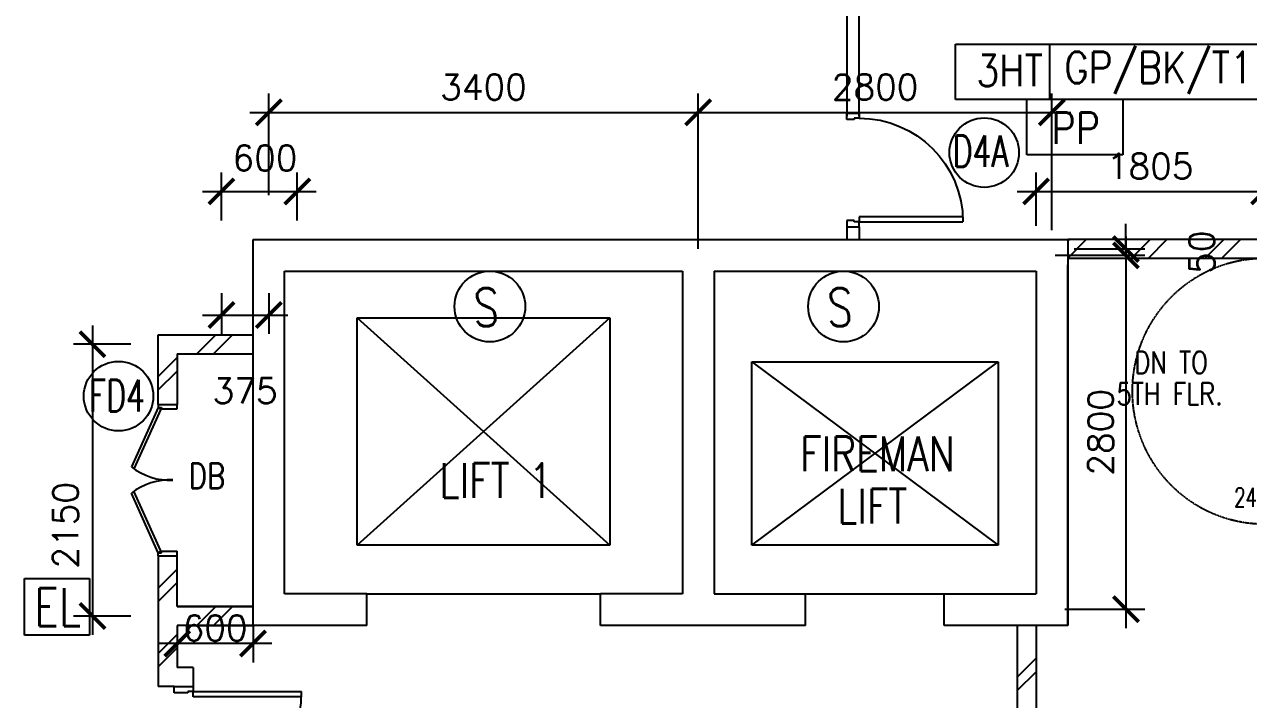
# Model space of a CAD drawing. Extents: x 2332957 to 2465864, y -1012926 to -914299.
# Drawn here: x 2358724 to 2368414, y -966302 to -960961 of the extents above; entities that cross this region are included whole.
import ezdxf
from ezdxf.enums import TextEntityAlignment as Align

# ---------------------------------------------------------------- set-up
doc = ezdxf.new("R2010")
doc.units = 0
doc.header["$LTSCALE"] = 15
doc.header["$MEASUREMENT"] = 0
doc.header["$PDMODE"] = 34
doc.linetypes.add('HIDDEN', pattern=[0.375, 0.25, -0.125])
doc.layers.get('0').update_dxf_attribs({"linetype": 'CONTINUOUS'})
doc.layers.get('DEFPOINTS').update_dxf_attribs({"linetype": 'CONTINUOUS'})
for name, color, linetype in [('-EL & K', 10, 'CONTINUOUS'), ('-FF', 240, 'CONTINUOUS'), ('DIM', 7, 'CONTINUOUS'), ('DOOR', 5, 'CONTINUOUS'), ('DR', 7, 'CONTINUOUS'), ('DR-T', 7, 'CONTINUOUS'), ('FITT', 5, 'CONTINUOUS'), ('hatch', 7, 'CONTINUOUS'), ('LEG-T', 7, 'CONTINUOUS'), ('stair', 7, 'CONTINUOUS'), ('T25', 7, 'CONTINUOUS'), ('WALL', 2, 'CONTINUOUS')]:
    doc.layers.add(name, color=color, linetype=linetype)
doc.styles.add('E', font='ROMANS.SHX', dxfattribs={"width": 0.9})
doc.styles.add('ROMANS', font='romans')
doc.styles.get("Standard").update_dxf_attribs({"font": 'ROMANS.SHX'})
doc.dimstyles.new('STANDARD$0', dxfattribs={"dimscale": 0, "dimtxt": 8, "dimasz": 6, "dimexe": 1, "dimexo": 1, "dimgap": 3, "dimtad": 1, "dimdec": 0, "dimlfac": -1, "dimrnd": 1, "dimzin": 0, "dimdsep": 46, "dimtxsty": 'Standard', "dimcen": 0, "dimclrd": 5, "dimclre": 250, "dimadec": 0, "dimazin": 0, "dimtfac": 1, "dimtdec": 4, "dimtofl": 0, "dimtmove": 0, "dimatfit": 3, "dimfxl": 1, "dimtolj": 1, "dimtzin": 0, "dimarcsym": 0})

# ---------------------------------------------------------------- blocks, each defined once
blk = doc.blocks.new('_ARCHTICK')
at = {"color": 0, "linetype": 'ByBlock', "const_width": 0.15}
blk.add_lwpolyline([(-0.5, -0.5), (0.5, 0.5)], dxfattribs=at)
blk = doc.blocks.new('*D237')
at = {"layer": 'DEFPOINTS', "color": 0, "transparency": 16777216}
for p in [(2368537.9, -962282.4), (2366732.9, -962703.2), (2368537.9, -962703.2)]:
    blk.add_point(p, dxfattribs=at)
at = {"layer": 'DIM', "color": 7, "lineweight": -2, "transparency": 16777216}
for p, q in [((2366732.9, -962553.2), (2366732.9, -962132.4)), ((2368537.9, -962553.2), (2368537.9, -962132.4)), ((2366582.9, -962282.4), (2368687.9, -962282.4))]:
    blk.add_line(p, q, dxfattribs=at)
at = {"layer": 'DIM', "color": 7, "lineweight": -2, "transparency": 16777216, "xscale": 200, "yscale": 200, "zscale": 200, "rotation": 180}
blk.add_blockref('_ARCHTICK', (2366732.9, -962282.4), dxfattribs=at)
at = {"layer": 'DIM', "color": 7, "lineweight": -2, "transparency": 16777216, "xscale": 200, "yscale": 200, "zscale": 200}
blk.add_blockref('_ARCHTICK', (2368537.9, -962282.4), dxfattribs=at)
at = {"layer": 'DIM', "color": 7, "transparency": 16777216, "insert": (2367635.4, -962082.4), "char_height": 200, "attachment_point": 5, "style": 'ROMANS'}
blk.add_mtext('\\A1;1805', dxfattribs=at)
blk = doc.blocks.new('*D238')
at = {"layer": 'DEFPOINTS', "color": 0, "transparency": 16777216}
for p in [(2360882.9, -962282.4), (2360282.9, -962662.5), (2360882.9, -962662.5)]:
    blk.add_point(p, dxfattribs=at)
at = {"layer": 'DIM', "color": 7, "lineweight": -2, "transparency": 16777216}
for p, q in [((2360282.9, -962512.5), (2360282.9, -962132.4)), ((2360882.9, -962512.5), (2360882.9, -962132.4)), ((2360132.9, -962282.4), (2361032.9, -962282.4))]:
    blk.add_line(p, q, dxfattribs=at)
at = {"layer": 'DIM', "color": 7, "lineweight": -2, "transparency": 16777216, "xscale": 200, "yscale": 200, "zscale": 200, "rotation": 180}
blk.add_blockref('_ARCHTICK', (2360282.9, -962282.4), dxfattribs=at)
at = {"layer": 'DIM', "color": 7, "lineweight": -2, "transparency": 16777216, "xscale": 200, "yscale": 200, "zscale": 200}
blk.add_blockref('_ARCHTICK', (2360882.9, -962282.4), dxfattribs=at)
at = {"layer": 'DIM', "color": 7, "transparency": 16777216, "insert": (2360627.4, -962017.6), "char_height": 200, "attachment_point": 5, "style": 'ROMANS'}
blk.add_mtext('\\A1;600', dxfattribs=at)
blk = doc.blocks.new('d900-1b1')
at = {"layer": 'DR'}
for p, q in [((40, 100), (40, 920)), ((80, 919), (80, 100)), ((0, 0), (0, 100)), ((0, 100), (40, 100)), ((80, 100), (40, 100)), ((40, 100), (40, 60)), ((860, 100), (860, 60)), ((900, 100), (860, 100)), ((900, 0), (900, 100)), ((50, 0), (0, 0)), ((40, 60), (50, 60)), ((50, 60), (50, 0)), ((860, 60), (850, 60)), ((850, 60), (850, 0)), ((850, 0), (900, 0))]:
    blk.add_line(p, q, dxfattribs=at)
blk.add_arc((40, 100), 820, 0, 90, dxfattribs=at)
blk = doc.blocks.new('DR-1800-B')
at = {"layer": 'DR'}
for p, q in [((-50, 0), (0, 0)), ((0, 0), (0, -150)), ((-1800, 0), (-1800, -150)), ((-1750, 0), (-1800, 0)), ((-1750, -110), (-1750, 0)), ((-50, -110), (-50, 0)), ((-1800, -150), (-1760, -150)), ((-1760, -150), (-1760, -110)), ((-1760, -110), (-1750, -110)), ((-1760, -150), (-1760, -1010)), ((-1720, -150), (-1760, -150)), ((-1720, -1009.1), (-1720, -150)), ((-80, -1009.1), (-80, -150)), ((-80, -150), (-40, -150)), ((-40, -110), (-50, -110)), ((-40, -150), (-40, -110)), ((-40, -150), (-40, -1010)), ((0, -150), (-40, -150))]:
    blk.add_line(p, q, dxfattribs=at)
for centre, start, end in [((-1760, -150), 270, 0), ((-40, -150), 180.00007, 270)]:
    blk.add_arc(centre, 860, start, end, dxfattribs=at)
blk = doc.blocks.new('*D319')
at = {"layer": 'DEFPOINTS', "color": 0, "transparency": 16777216}
for p in [(2359932.9, -965566.5), (2360532.9, -965566.5), (2359932.9, -965859.3)]:
    blk.add_point(p, dxfattribs=at)
at = {"layer": 'DIM', "color": 7, "lineweight": -2, "transparency": 16777216}
for p, q in [((2359932.9, -965716.5), (2359932.9, -966009.3)), ((2360532.9, -965716.5), (2360532.9, -966009.3)), ((2360682.9, -965859.3), (2359782.9, -965859.3))]:
    blk.add_line(p, q, dxfattribs=at)
at = {"layer": 'DIM', "color": 7, "lineweight": -2, "transparency": 16777216, "xscale": 200, "yscale": 200, "zscale": 200, "rotation": 180}
blk.add_blockref('_ARCHTICK', (2359932.9, -965859.3), dxfattribs=at)
at = {"layer": 'DIM', "color": 7, "lineweight": -2, "transparency": 16777216, "xscale": 200, "yscale": 200, "zscale": 200}
blk.add_blockref('_ARCHTICK', (2360532.9, -965859.3), dxfattribs=at)
at = {"layer": 'DIM', "color": 7, "transparency": 16777216, "insert": (2360232.9, -965736.8), "char_height": 200, "attachment_point": 5, "style": 'ROMANS'}
blk.add_mtext('\\A1;600', dxfattribs=at)
blk = doc.blocks.new('*D320')
at = {"layer": 'DEFPOINTS', "color": 0, "transparency": 16777216}
for p in [(2359714.9, -963491.5), (2359261.2, -965641.5), (2359714.9, -965641.5)]:
    blk.add_point(p, dxfattribs=at)
at = {"layer": 'DIM', "color": 7, "lineweight": -2, "transparency": 16777216}
for p, q in [((2359261.2, -963341.5), (2359261.2, -965791.5)), ((2359564.9, -963491.5), (2359111.2, -963491.5)), ((2359564.9, -965641.5), (2359111.2, -965641.5))]:
    blk.add_line(p, q, dxfattribs=at)
at = {"layer": 'DIM', "color": 7, "lineweight": -2, "transparency": 16777216, "xscale": 200, "yscale": 200, "zscale": 200}
for p, rotation in [((2359261.2, -963491.5), 90), ((2359261.2, -965641.5), 270)]:
    blk.add_blockref('_ARCHTICK', p, dxfattribs=dict(at, rotation=rotation))
at = {"layer": 'DIM', "color": 7, "transparency": 16777216, "insert": (2359049.1, -964923.4), "char_height": 200, "attachment_point": 5, "rotation": 90, "style": 'ROMANS'}
blk.add_mtext('\\A1;2150', dxfattribs=at)
blk = doc.blocks.new('*D152')
at = {"layer": 'DEFPOINTS', "color": 0, "linetype": 'Continuous', "transparency": 16777216}
for p in [(2364057.9, -961656.3), (2360657.9, -962462.5), (2364057.9, -962463)]:
    blk.add_point(p, dxfattribs=at)
at = {"layer": 'DIM', "color": 7, "linetype": 'Continuous', "lineweight": -2, "transparency": 16777216}
for p, q in [((2360657.9, -962312.5), (2360657.9, -961506.3)), ((2364057.9, -962313), (2364057.9, -961506.3)), ((2360507.9, -961656.3), (2364207.9, -961656.3))]:
    blk.add_line(p, q, dxfattribs=at)
at = {"layer": 'DIM', "color": 7, "linetype": 'Continuous', "lineweight": -2, "transparency": 16777216, "xscale": 200, "yscale": 200, "zscale": 200, "rotation": 180}
blk.add_blockref('_ARCHTICK', (2360657.9, -961656.3), dxfattribs=at)
at = {"layer": 'DIM', "color": 7, "linetype": 'Continuous', "lineweight": -2, "transparency": 16777216, "xscale": 200, "yscale": 200, "zscale": 200}
blk.add_blockref('_ARCHTICK', (2364057.9, -961656.3), dxfattribs=at)
at = {"layer": 'DIM', "color": 7, "linetype": 'Continuous', "transparency": 16777216, "insert": (2362357.9, -961456.3), "char_height": 200, "attachment_point": 5, "style": 'ROMANS'}
blk.add_mtext('\\A1;3400', dxfattribs=at)
blk = doc.blocks.new('*D322')
at = {"layer": 'DEFPOINTS', "color": 0, "linetype": 'Continuous', "transparency": 16777216}
for p in [(2366857.9, -961656.3), (2364057.9, -962737.5), (2366857.9, -962737.5)]:
    blk.add_point(p, dxfattribs=at)
at = {"layer": 'DIM', "color": 7, "linetype": 'Continuous', "lineweight": -2, "transparency": 16777216}
for p, q in [((2364057.9, -962587.5), (2364057.9, -961506.3)), ((2366857.9, -962587.5), (2366857.9, -961506.3)), ((2363907.9, -961656.3), (2367007.9, -961656.3))]:
    blk.add_line(p, q, dxfattribs=at)
at = {"layer": 'DIM', "color": 7, "linetype": 'Continuous', "lineweight": -2, "transparency": 16777216, "xscale": 200, "yscale": 200, "zscale": 200, "rotation": 180}
blk.add_blockref('_ARCHTICK', (2364057.9, -961656.3), dxfattribs=at)
at = {"layer": 'DIM', "color": 7, "linetype": 'Continuous', "lineweight": -2, "transparency": 16777216, "xscale": 200, "yscale": 200, "zscale": 200}
blk.add_blockref('_ARCHTICK', (2366857.9, -961656.3), dxfattribs=at)
at = {"layer": 'DIM', "color": 7, "linetype": 'Continuous', "transparency": 16777216, "insert": (2365457.9, -961456.3), "char_height": 200, "attachment_point": 5, "style": 'ROMANS'}
blk.add_mtext('\\A1;2800', dxfattribs=at)
blk = doc.blocks.new('*D153')
at = {"layer": 'DEFPOINTS', "color": 0, "linetype": 'Continuous', "transparency": 16777216}
for p in [(2366732.9, -962787.5), (2366809.1, -965587.7), (2367444, -965587.7)]:
    blk.add_point(p, dxfattribs=at)
at = {"layer": 'DIM', "color": 7, "linetype": 'Continuous', "lineweight": -2, "transparency": 16777216}
for p, q in [((2367444, -962637.5), (2367444, -965737.7)), ((2366882.9, -962787.5), (2367594, -962787.5)), ((2366959.1, -965587.7), (2367594, -965587.7))]:
    blk.add_line(p, q, dxfattribs=at)
at = {"layer": 'DIM', "color": 7, "linetype": 'Continuous', "lineweight": -2, "transparency": 16777216, "xscale": 200, "yscale": 200, "zscale": 200}
for p, rotation in [((2367444, -962787.5), 90), ((2367444, -965587.7), 270)]:
    blk.add_blockref('_ARCHTICK', p, dxfattribs=dict(at, rotation=rotation))
at = {"layer": 'DIM', "color": 7, "linetype": 'Continuous', "transparency": 16777216, "insert": (2367244, -964187.6), "char_height": 200, "attachment_point": 5, "rotation": 90, "style": 'ROMANS'}
blk.add_mtext('\\A1;2800', dxfattribs=at)
blk = doc.blocks.new('*D154')
at = {"layer": 'DEFPOINTS', "color": 0, "linetype": 'Continuous', "transparency": 16777216}
for p in [(2366882.9, -962737.5), (2367444, -962737.5), (2366882.9, -962787.5)]:
    blk.add_point(p, dxfattribs=at)
at = {"layer": 'FITT', "color": 7, "linetype": 'Continuous', "lineweight": -2, "transparency": 16777216}
for p, q in [((2367444, -962737.5), (2367444, -962537.5)), ((2367032.9, -962737.5), (2367594, -962737.5)), ((2367032.9, -962787.5), (2367594, -962787.5)), ((2367444, -962787.5), (2367444, -962987.5))]:
    blk.add_line(p, q, dxfattribs=at)
at = {"layer": 'FITT', "color": 7, "linetype": 'Continuous', "lineweight": -2, "transparency": 16777216, "xscale": 200, "yscale": 200, "zscale": 200}
for p, rotation in [((2367444, -962737.5), 270), ((2367444, -962787.5), 90)]:
    blk.add_blockref('_ARCHTICK', p, dxfattribs=dict(at, rotation=rotation))
at = {"layer": 'FITT', "color": 7, "linetype": 'Continuous', "transparency": 16777216, "insert": (2368044, -962762.5), "char_height": 200, "attachment_point": 5, "rotation": 90, "style": 'ROMANS'}
blk.add_mtext('\\A1;50', dxfattribs=at)
blk = doc.blocks.new('*D155')
at = {"layer": 'DEFPOINTS', "color": 0, "linetype": 'Continuous', "transparency": 16777216}
for p in [(2360282.9, -962936.6), (2360657.9, -962936.6), (2360657.9, -963259.8)]:
    blk.add_point(p, dxfattribs=at)
at = {"layer": 'FITT', "color": 7, "linetype": 'Continuous', "lineweight": -2, "transparency": 16777216}
for p, q in [((2360282.9, -963086.6), (2360282.9, -963409.8)), ((2360657.9, -963086.6), (2360657.9, -963409.8)), ((2360132.9, -963259.8), (2360807.9, -963259.8))]:
    blk.add_line(p, q, dxfattribs=at)
at = {"layer": 'FITT', "color": 7, "linetype": 'Continuous', "lineweight": -2, "transparency": 16777216, "xscale": 200, "yscale": 200, "zscale": 200, "rotation": 180}
blk.add_blockref('_ARCHTICK', (2360282.9, -963259.8), dxfattribs=at)
at = {"layer": 'FITT', "color": 7, "linetype": 'Continuous', "lineweight": -2, "transparency": 16777216, "xscale": 200, "yscale": 200, "zscale": 200}
blk.add_blockref('_ARCHTICK', (2360657.9, -963259.8), dxfattribs=at)
at = {"layer": 'FITT', "color": 7, "linetype": 'Continuous', "transparency": 16777216, "insert": (2360470.4, -963859.8), "char_height": 200, "attachment_point": 5, "style": 'ROMANS'}
blk.add_mtext('\\A1;375', dxfattribs=at)

msp = doc.modelspace()

# ---------------------------------------------------------------- linework, layer by layer
at = {"layer": '-EL & K', "color": 0, "linetype": 'HIDDEN'}
msp.add_lwpolyline([(2358723.6, -965344.9), (2359237.5, -965344.9), (2359237.5, -965792), (2358723.6, -965792)], close=True, dxfattribs=at)
at = {"layer": '-FF', "color": 0}
for centre in [(2362407.9, -963192.4), (2365207.9, -963192.4)]:
    msp.add_circle(centre, 279.9, dxfattribs=at)
at = {"color": 0, "ltscale": 2}
for p, q in [((2360532.9, -965716.5), (2360532.9, -962661.6)), ((2360532.9, -962661.6), (2366982.9, -962662.5)), ((2360532.9, -965716.5), (2360532.9, -962666.5)), ((2366982.9, -962662.5), (2366982.9, -965716.5)), ((2366982.9, -965716.5), (2366982.9, -962861.7)), ((2360782.9, -962911.6), (2363932.9, -962912.1)), ((2360782.9, -965466.5), (2360782.9, -962911.6)), ((2360782.9, -965466.5), (2360782.9, -962911.7)), ((2360782.9, -965466.5), (2360782.9, -962911.7)), ((2363932.9, -962911.7), (2363932.9, -965466.5)), ((2363932.9, -962911.7), (2363932.9, -965466.5)), ((2364183, -962912.1), (2364182.9, -965466.5)), ((2364183, -962912.1), (2366732.9, -962912.5)), ((2366732.9, -962912.5), (2366732.6, -965466.9)), ((2364182.9, -963111.2), (2364182.9, -965466.5)), ((2361357.9, -963281.5), (2363357.9, -963281.5)), ((2361357.9, -965081.5), (2361357.9, -963281.5)), ((2363357.9, -963281.5), (2363357.9, -965081.5)), ((2364481.1, -965081.5), (2364481.1, -963631.5)), ((2364481.1, -963631.5), (2366431.1, -963631.5)), ((2366431.1, -963631.5), (2366431.1, -965081.5)), ((2363357.9, -965081.5), (2361357.9, -965081.5)), ((2366431.1, -965081.5), (2364481.1, -965081.5)), ((2361432.9, -965466.5), (2360782.9, -965466.5)), ((2361432.9, -965716.5), (2361432.9, -965466.5)), ((2363932.9, -965466.5), (2363282.9, -965466.5)), ((2363282.9, -965716.5), (2363282.9, -965466.5)), ((2364182.9, -965466.5), (2364906.1, -965466.6)), ((2364906.1, -965716.5), (2364906.1, -965466.5)), ((2366006.1, -965716.5), (2366006.1, -965466.8)), ((2366006.1, -965466.8), (2366732.6, -965466.9)), ((2361432.9, -965716.5), (2360532.9, -965716.5)), ((2364182.9, -965716.5), (2363282.9, -965716.5)), ((2364906.1, -965716.5), (2364182.9, -965716.5)), ((2366982.9, -965716.5), (2366006.1, -965716.5)), ((2366982.9, -965716.5), (2366057.9, -965716.5))]:
    msp.add_line(p, q, dxfattribs=at)
at = {"color": 0}
for p, q in [((2361357.9, -963281.5), (2363357.9, -965081.5)), ((2361357.9, -965081.5), (2363357.9, -963281.5)), ((2364481.1, -963631.5), (2366431.1, -965081.5)), ((2364481.1, -965081.5), (2366431.1, -963631.5)), ((2361432.9, -965466.5), (2363282.9, -965466.5)), ((2364906.1, -965466.6), (2366006.1, -965466.8))]:
    msp.add_line(p, q, dxfattribs=at)
at = {"layer": 'DIM', "color": 0, "linetype": 'Continuous'}
msp.add_line((2364057.9, -962737.5), (2364057.9, -961944.1), dxfattribs=at)
at = {"layer": 'DOOR', "color": 0}
for p, q in [((2359782.9, -963990.4), (2359569.7, -964461.3)), ((2359803.7, -964004.2), (2359589.8, -964476.2)), ((2359782.9, -963965.4), (2359782.9, -963990.4)), ((2359782.9, -963990.4), (2359807.9, -963990.4)), ((2359803.7, -964004.2), (2359782.9, -963990.4)), ((2359807.9, -963990.4), (2359807.9, -964003.4)), ((2359807.9, -964003.4), (2359932.9, -964003.4)), ((2359932.9, -964003.4), (2359932.9, -963967.6)), ((2359782.9, -965140.4), (2359569.7, -964669.4)), ((2359803.7, -965126.5), (2359589.8, -964654.5)), ((2359803.7, -965126.5), (2359782.9, -965140.4)), ((2359782.9, -965140.4), (2359807.9, -965140.4)), ((2359782.9, -965165.4), (2359782.9, -965140.4)), ((2359807.9, -965140.4), (2359807.9, -965127.4)), ((2359807.9, -965127.4), (2359932.9, -965127.4)), ((2359932.9, -965165.4), (2359932.9, -965127.4))]:
    msp.add_line(p, q, dxfattribs=at)
for centre, start, end in [((2359876.6, -964068), 232.03455, 272.4491), ((2359876.6, -965062.8), 87.5509, 127.96545)]:
    msp.add_arc(centre, 499, start, end, dxfattribs=at)
at = {"layer": 'DR', "color": 0, "linetype": 'HIDDEN'}
msp.add_arc((2368542.8, -963862.5), 1050, 90.11399, 269.88601, dxfattribs=at)
at = {"layer": 'DR-T', "color": 0, "linetype": 'Continuous'}
for centre in [(2366321.9, -961974.7), (2359468.2, -963901.8)]:
    msp.add_circle(centre, 275, dxfattribs=at)
at = {"layer": 'hatch', "color": 0}
for p, q in [((2366996.8, -962662.5), (2366982.9, -962676.4)), ((2367129.2, -962662.5), (2366982.9, -962808.8)), ((2367636.4, -962662.5), (2367486.4, -962812.5)), ((2367768.8, -962662.5), (2367618.8, -962812.5)), ((2368218.1, -962662.5), (2368068.1, -962812.5)), ((2368350.4, -962662.5), (2368200.4, -962812.5)), ((2360238.7, -963416.5), (2360088.7, -963566.5)), ((2360371.1, -963416.5), (2360221.1, -963566.5)), ((2359782.9, -963747), (2359932.9, -963597)), ((2359782.9, -963853.1), (2359932.9, -963703.1)), ((2359782.9, -965421.5), (2359932.9, -965271.5)), ((2359782.9, -965527.5), (2359932.9, -965377.5)), ((2360238.7, -965566.5), (2360088.7, -965716.5)), ((2360371.1, -965566.5), (2360221.1, -965716.5)), ((2359782.9, -965937.1), (2359932.9, -965787.1)), ((2359782.9, -966043.1), (2359932.9, -965893.1)), ((2366582.9, -966125.8), (2366732.9, -965975.8)), ((2366582.9, -966231.9), (2366732.9, -966081.9))]:
    msp.add_line(p, q, dxfattribs=at)
at = {"layer": 'LEG-T', "color": 0}
for p, q in [((2366094.2, -961116.4), (2368598.9, -961116.4)), ((2366094.2, -961554.4), (2366094.2, -961116.4)), ((2366837.9, -961116.4), (2366837.9, -961554.4)), ((2368598.9, -961554.4), (2366094.2, -961554.4)), ((2366660.1, -961992.4), (2366660.1, -961554.4)), ((2367420.1, -961554.4), (2367420.1, -961992.4)), ((2367420.1, -961992.4), (2366660.1, -961992.4))]:
    msp.add_line(p, q, dxfattribs=at)
at = {"layer": 'stair', "color": 0}
for p, q in [((2365232.9, -959587.5), (2365232.9, -961687.5)), ((2365332.9, -961687.5), (2365332.9, -959787.5))]:
    msp.add_line(p, q, dxfattribs=at)
for points in [[(2365232.9, -962562.5), (2365232.9, -962662.5)], [(2365332.9, -962562.5), (2365332.9, -962662.5)]]:
    msp.add_lwpolyline(points, dxfattribs=at)
at = {"layer": 'WALL', "color": 0}
for p, q in [((2369782.9, -962662.5), (2366982.9, -962662.5)), ((2369782.9, -962812.5), (2366982.9, -962812.5)), ((2359782.9, -963967.6), (2359782.9, -963416.5)), ((2359782.9, -963416.5), (2360532.9, -963416.5)), ((2359932.9, -963566.5), (2360532.9, -963566.5)), ((2359932.9, -963566.5), (2359932.9, -963967.6)), ((2359782.9, -963967.6), (2359932.9, -963967.6)), ((2359782.9, -965165.4), (2359782.9, -965716.5)), ((2359782.9, -965165.4), (2359782.9, -966200)), ((2359782.9, -965165.4), (2359932.9, -965165.4)), ((2359932.9, -965566.5), (2359932.9, -965165.4)), ((2360532.9, -965566.5), (2359932.9, -965566.5)), ((2360532.9, -965716.5), (2359932.9, -965716.5)), ((2359932.9, -965716.5), (2359932.9, -966050)), ((2366582.9, -965716.5), (2366582.9, -967012.5)), ((2366732.9, -965716.5), (2366732.9, -967162.5)), ((2360057.9, -966050), (2359932.9, -966050)), ((2360057.9, -966050), (2360057.9, -966200)), ((2359907.9, -966200), (2359782.9, -966200))]:
    msp.add_line(p, q, dxfattribs=at)
at = {"layer": 'WALL', "color": 0, "ltscale": 2}
for p, q in [((2359932.9, -965566.5), (2360532.9, -965566.5)), ((2360007.9, -965716.5), (2360532.9, -965716.5))]:
    msp.add_line(p, q, dxfattribs=at)

# ---------------------------------------------------------------- block references
at = {"layer": 'DR', "color": 0, "xscale": -1, "rotation": 270}
msp.add_blockref('d900-1b1', (2365232.9, -962562.5), dxfattribs=at)
at = {"layer": 'stair', "color": 0, "rotation": 90}
msp.add_blockref('DR-1800-B', (2359907.9, -966200), dxfattribs=at)

# ---------------------------------------------------------------- texts
at = {"layer": '-EL & K', "color": 0, "linetype": 'HIDDEN', "style": 'E', "width": 0.8}
msp.add_text('EL', height=300, dxfattribs=at).set_placement((2358800.7, -965722.1))
at = {"layer": '-FF', "color": 0, "style": 'E', "width": 0.8}
for p in [(2362276.4, -963348.2), (2365076.4, -963348.2)]:
    msp.add_text('S', height=300, dxfattribs=at).set_placement(p)
at = {"color": 0, "ltscale": 10, "style": 'ROMANS', "width": 0.8}
for s, p in [('FIREMAN', (2364864.7, -964495.2)), ('LIFT 1', (2362008.9, -964707.3)), ('LIFT', (2365158.3, -964910.5))]:
    msp.add_text(s, height=275, dxfattribs=at).set_placement(p)
at = {"layer": 'DR-T', "color": 0, "style": 'ROMANS', "width": 0.7}
for s, p in [('D4A', (2366071.9, -962088.2)), ('FD4', (2359235.8, -964022.3))]:
    msp.add_text(s, height=250, dxfattribs=at).set_placement(p)
at = {"layer": 'LEG-T', "color": 0, "style": 'ROMANS', "width": 0.85}
for s, p in [('GP/BK/T1', (2367702.9, -961319.4, 1555)), ('3HT', (2366523, -961325.4, 1555)), ('PP', (2367046.4, -961781.3, 1555))]:
    msp.add_text(s, height=250, dxfattribs=at).set_placement(p, align=Align.MIDDLE)
at = {"layer": 'stair', "color": 0, "linetype": 'Continuous', "style": 'ROMANS'}
for s, height, width, p in [('DN TO', 175, 0.8, (2367510.8, -963722.3)), ('5TH FLR.', 175, 0.8, (2367370.2, -963971.6)), ('24', 150, 0.7, (2368301.3, -964777.4))]:
    msp.add_text(s, height=height, dxfattribs=dict(at, width=width)).set_placement(p)
at = {"layer": 'T25', "color": 0, "style": 'ROMANS', "width": 0.8}
msp.add_text('DB', height=200, dxfattribs=at).set_placement((2360023.8, -964633.3))

# ---------------------------------------------------------------- dimensions: what is measured, and where the dimension line sits
at = {"layer": 'DIM', "color": 0, "linetype": 'Continuous'}
for base, p1, p2, picture, middle in [((2364057.9, -961656.3), (2360657.9, -962462.5), (2364057.9, -962463), '*D152', (2362357.9, -961456.3)), ((2366857.9, -961656.3), (2364057.9, -962737.5), (2366857.9, -962737.5), '*D322', (2365457.9, -961456.3))]:
    dim = msp.add_linear_dim(base=base, p1=p1, p2=p2, dimstyle='STANDARD$0', override={"dimscale": 100, "dimtxt": 2, "dimasz": 2, "dimexe": 1.5, "dimexo": 1.5, "dimgap": 1, "dimtxsty": 'ROMANS', "dimblk": 'ARCHTICK', "dimdle": 1.5, "dimclrd": 7, "dimclre": 7, "dimclrt": 7, "dimtdec": 0, "dimtmove": 2}, dxfattribs=at)
    dim.commit()
    dim.dimension.update_dxf_attribs({"geometry": picture, "text_midpoint": middle})
at = {"layer": 'DIM', "color": 0}
for base, p1, p2, angle, picture, middle, dimtype in [((2360882.9, -962282.4), (2360282.9, -962662.5), (2360882.9, -962662.5), 360, '*D238', (2360627.4, -962017.6), 161), ((2359261.2, -965641.5), (2359714.9, -963491.5), (2359714.9, -965641.5), 270, '*D320', (2359049.1, -964923.4), 161), ((2359932.9, -965859.3), (2360532.9, -965566.5), (2359932.9, -965566.5), 180, '*D319', (2360232.9, -965736.8), 160)]:
    dim = msp.add_linear_dim(base=base, p1=p1, p2=p2, angle=angle, dimstyle='STANDARD$0', override={"dimscale": 100, "dimtxt": 2, "dimasz": 2, "dimexe": 1.5, "dimexo": 1.5, "dimgap": 1, "dimtxsty": 'ROMANS', "dimblk": 'ARCHTICK', "dimdle": 1.5, "dimclrd": 7, "dimclre": 7, "dimclrt": 7, "dimtdec": 0, "dimtmove": 2}, dxfattribs=at)
    dim.commit()
    dim.dimension.update_dxf_attribs({"geometry": picture, "text_midpoint": middle, "dimtype": dimtype})
dim = msp.add_linear_dim(base=(2368537.9, -962282.4), p1=(2366732.9, -962703.2), p2=(2368537.9, -962703.2), dimstyle='STANDARD$0', override={"dimscale": 100, "dimtxt": 2, "dimasz": 2, "dimexe": 1.5, "dimexo": 1.5, "dimgap": 1, "dimtxsty": 'ROMANS', "dimblk": 'ARCHTICK', "dimdle": 1.5, "dimclrd": 7, "dimclre": 7, "dimclrt": 7, "dimtdec": 0, "dimtmove": 2}, dxfattribs=at)
dim.commit()
dim.dimension.update_dxf_attribs({"geometry": '*D237', "text_midpoint": (2367635.4, -962082.4)})
at = {"layer": 'DIM', "color": 0, "linetype": 'Continuous'}
dim = msp.add_linear_dim(base=(2367444, -965587.7), p1=(2366732.9, -962787.5), p2=(2366809.1, -965587.7), angle=90, dimstyle='STANDARD$0', override={"dimscale": 100, "dimtxt": 2, "dimasz": 2, "dimexe": 1.5, "dimexo": 1.5, "dimgap": 1, "dimtxsty": 'ROMANS', "dimblk": 'ARCHTICK', "dimdle": 1.5, "dimclrd": 7, "dimclre": 7, "dimclrt": 7, "dimtdec": 0, "dimtmove": 2}, dxfattribs=at)
dim.commit()
dim.dimension.update_dxf_attribs({"geometry": '*D153', "text_midpoint": (2367244, -964187.6)})
at = {"layer": 'FITT', "color": 0, "linetype": 'Continuous'}
dim = msp.add_linear_dim(base=(2367444, -962737.5), p1=(2366882.9, -962787.5), p2=(2366882.9, -962737.5), angle=90, dimstyle='STANDARD$0', override={"dimscale": 100, "dimtxt": 2, "dimasz": 2, "dimexe": 1.5, "dimexo": 1.5, "dimgap": 1, "dimtxsty": 'ROMANS', "dimblk": 'ARCHTICK', "dimdle": 1.5, "dimclrd": 7, "dimclre": 7, "dimclrt": 7, "dimtdec": 0, "dimtmove": 2}, dxfattribs=at)
dim.commit()
dim.dimension.update_dxf_attribs({"geometry": '*D154', "text_midpoint": (2368044, -962762.5)})
dim = msp.add_linear_dim(base=(2360657.9, -963259.8), p1=(2360282.9, -962936.6), p2=(2360657.9, -962936.6), dimstyle='STANDARD$0', override={"dimscale": 100, "dimtxt": 2, "dimasz": 2, "dimexe": 1.5, "dimexo": 1.5, "dimgap": 1, "dimtxsty": 'ROMANS', "dimblk": 'ARCHTICK', "dimdle": 1.5, "dimclrd": 7, "dimclre": 7, "dimclrt": 7, "dimtdec": 0, "dimtmove": 2}, dxfattribs=at)
dim.commit()
dim.dimension.update_dxf_attribs({"geometry": '*D155', "text_midpoint": (2360470.4, -963859.8)})

doc.saveas('drawing.dxf')
